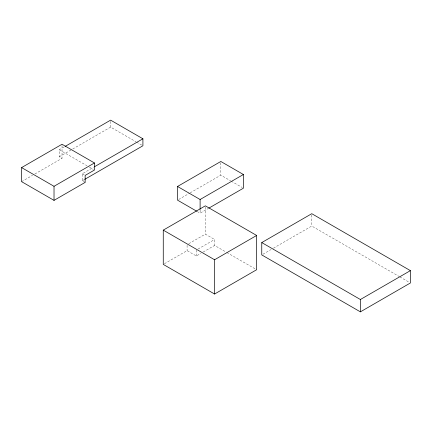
<?xml version="1.0" encoding="UTF-8"?>
<svg xmlns="http://www.w3.org/2000/svg" width="432" height="432" viewBox="0 0 432 432"><rect width="100%" height="100%" fill="white"/><g stroke="black" fill="none" stroke-linecap="round" stroke-linejoin="round"><path stroke-width="0.32" stroke-dasharray="2.16 1.62" d="M62.03 145.535L62.03 158.306L59.319 156.746L59.319 149.758L64.568 146.729M59.319 156.746L72.144 149.337M72.727 149.002L110.614 127.127L135.988 141.777M21.6 181.651L32.573 175.316M34.884 173.983L62.03 158.306M85.142 182.401L82.307 180.76L82.307 173.777L93.361 167.395M82.307 180.76L84.056 179.755M178.681 199.487L189.653 193.153M190.226 192.818L220.822 175.154L230.666 180.841M197.213 211.518L200.108 213.187L208.192 208.521M188.8 243.697L205.346 234.144L214.601 239.49L214.601 245.452L226.282 252.196M164.425 263.731L187.088 250.646L196.349 255.992L200.912 253.357M198.061 249.043L214.601 239.49M203.191 252.04L214.601 245.452M262.921 254.243L271.064 249.545M273.391 248.2L311.774 226.039L399.314 276.577M399.897 276.912L409.234 282.301M231.244 181.17L242.244 187.526M136.566 142.112L141.755 145.109M59.319 149.758L86.972 165.726M89.294 167.065L93.317 169.387M226.865 252.536L255.485 269.055M82.307 173.777L84.575 175.09M311.774 214.996L311.774 226.039M220.822 162.778L220.822 175.154M205.346 207.187L205.346 234.144M200.108 209.93L200.108 213.187M196.349 250.031L196.349 255.992M187.088 245.344L187.088 250.646M110.614 121.414L110.614 127.127"/><path stroke-width="0.65" d="M21.6 167.589L62.03 144.25L94.451 162.967L94.451 170.041L85.142 175.414L85.142 182.401L54.022 200.367L21.6 181.651L21.6 167.589L54.022 186.305L94.451 162.967M65.151 146.394L110.614 120.145L142.911 138.791L142.911 145.773L84.64 179.415M94.527 166.725L142.911 138.791M196.636 211.183L177.53 200.151L177.53 186.473L220.822 161.476L243.405 174.512L243.405 188.19L208.769 208.192M177.53 186.473L200.108 199.508L243.405 174.512M163.264 230.132L205.346 205.837L256.651 235.462L256.651 269.73L214.574 294.025L163.264 264.4L163.264 230.132L214.574 259.756L256.651 235.462M261.76 242.573L311.774 213.694L410.4 270.637L410.4 282.976L360.385 311.855L261.76 254.912L261.76 242.573L360.385 299.511L410.4 270.637M360.385 299.511L360.385 311.855M214.574 259.756L214.574 294.025M200.108 199.508L200.108 209.282M54.022 186.305L54.022 200.367"/></g></svg>
